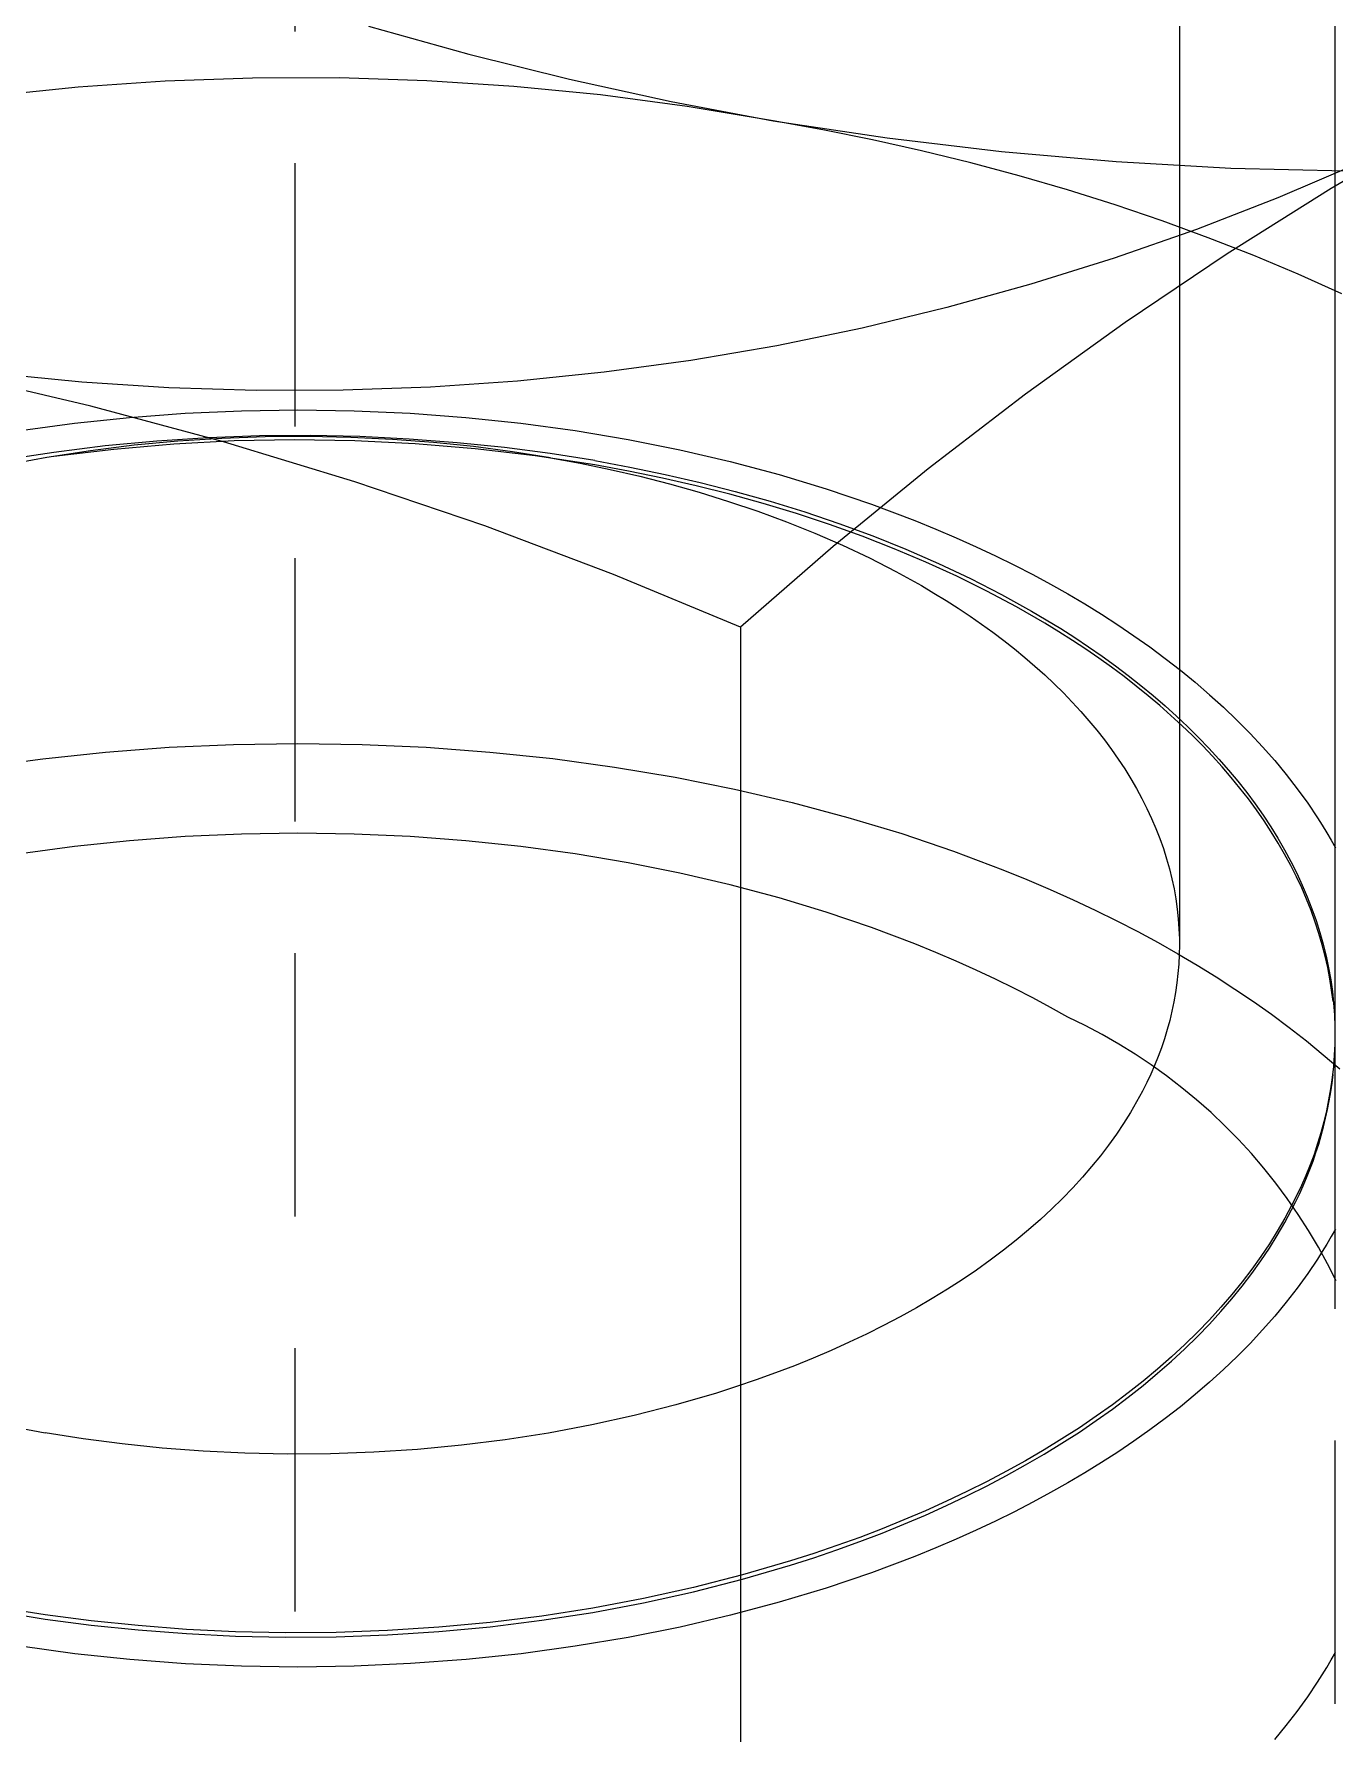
# Model space of a CAD drawing. Header units: millimetres. Extents: x -124 to 15640, y 659 to 4121.
# Drawn here: x 4093.11 to 4099.38, y 2384.02 to 2392.22 of the extents above; entities that cross this region are included whole.
import ezdxf

# ---------------------------------------------------------------- set-up
doc = ezdxf.new("R2010")
doc.units = ezdxf.units.MM
doc.linetypes.add('HIDDEN', pattern=[1.905, 1.27, -0.635])
doc.layers.add('ZANO_R', color=7, linetype='Continuous', lineweight=0)
doc.layers.add('ZANO_R_przerywana', color=7, linetype='HIDDEN', lineweight=0)

msp = doc.modelspace()

# ---------------------------------------------------------------- linework, layer by layer
at = {"layer": 'ZANO_R'}
for p, q in [((4099.3824, 2395.0957), (4099.3824, 2387.3996)), ((4098.6324, 2394.672), (4098.6324, 2387.8225)), ((4094.7238, 2392.2551), (4095.2063, 2392.1201)), ((4095.2063, 2392.1201), (4095.6924, 2391.9988)), ((4093.3234, 2391.96), (4092.9051, 2391.9169)), ((4093.743, 2391.9891), (4093.3234, 2391.96)), ((4094.1632, 2392.004), (4093.743, 2391.9891)), ((4094.5838, 2392.0049), (4094.1632, 2392.004)), ((4095.0042, 2391.9916), (4094.5838, 2392.0049)), ((4095.4238, 2391.9643), (4095.0042, 2391.9916)), ((4095.8423, 2391.9229), (4095.4238, 2391.9643)), ((4095.6924, 2391.9988), (4096.1818, 2391.8915)), ((4096.2592, 2391.8675), (4095.8423, 2391.9229)), ((4096.1818, 2391.8915), (4096.674, 2391.7982)), ((4096.674, 2391.7982), (4096.2592, 2391.8675)), ((4096.9134, 2391.7545), (4096.674, 2391.7982)), ((4096.674, 2391.7982), (4097.2229, 2391.7156)), ((4099.8744, 2391.7712), (4099.3638, 2391.4716)), ((4097.1521, 2391.7061), (4096.9134, 2391.7545)), ((4097.3898, 2391.6529), (4097.1521, 2391.7061)), ((4097.2229, 2391.7156), (4097.774, 2391.6501)), ((4097.6261, 2391.595), (4097.3898, 2391.6529)), ((4097.774, 2391.6501), (4098.3269, 2391.6017)), ((4097.8605, 2391.5324), (4097.6261, 2391.595)), ((4098.0927, 2391.4649), (4097.8605, 2391.5324)), ((4098.3269, 2391.6017), (4098.881, 2391.5705)), ((4098.881, 2391.5705), (4099.4359, 2391.5565)), ((4099.4936, 2391.5928), (4099.1069, 2391.4273)), ((4098.3222, 2391.3928), (4098.0927, 2391.4649)), ((4099.3638, 2391.4716), (4098.8627, 2391.1564)), ((4098.5486, 2391.316), (4098.3222, 2391.3928)), ((4099.1069, 2391.4273), (4098.715, 2391.2748)), ((4098.7715, 2391.2345), (4098.5486, 2391.316)), ((4098.715, 2391.2748), (4098.3182, 2391.1356)), ((4098.9904, 2391.1485), (4098.7715, 2391.2345)), ((4098.3182, 2391.1356), (4097.9169, 2391.0097)), ((4098.8627, 2391.1564), (4098.3716, 2390.8258)), ((4099.205, 2391.0581), (4098.9904, 2391.1485)), ((4099.4149, 2390.9634), (4099.205, 2391.0581)), ((4097.9169, 2391.0097), (4097.5116, 2390.8974)), ((4097.5116, 2390.8974), (4097.1028, 2390.7987)), ((4097.1028, 2390.7987), (4096.6909, 2390.7138)), ((4098.3716, 2390.8258), (4097.8909, 2390.4803)), ((4096.6909, 2390.7138), (4096.2764, 2390.6428)), ((4096.2764, 2390.6428), (4095.8597, 2390.5857)), ((4093.3847, 2390.4228), (4092.74, 2390.5741)), ((4093.3409, 2390.5383), (4092.9224, 2390.5797)), ((4095.4413, 2390.5426), (4095.0218, 2390.5135)), ((4095.8597, 2390.5857), (4095.4413, 2390.5426)), ((4093.7606, 2390.5109), (4093.3409, 2390.5383)), ((4094.1809, 2390.4977), (4093.7606, 2390.5109)), ((4094.6015, 2390.4986), (4094.1809, 2390.4977)), ((4095.0218, 2390.5135), (4094.6015, 2390.4986)), ((4097.8909, 2390.4803), (4097.4211, 2390.1201)), ((4094.0241, 2390.2506), (4093.3847, 2390.4228)), ((4093.5715, 2390.3676), (4093.8399, 2390.3878)), ((4093.8399, 2390.3878), (4094.1104, 2390.4)), ((4094.1104, 2390.4), (4094.3821, 2390.404)), ((4094.3821, 2390.404), (4094.6537, 2390.4)), ((4094.6537, 2390.4), (4094.9243, 2390.3878)), ((4094.9243, 2390.3878), (4095.1927, 2390.3677)), ((4093.0453, 2390.3041), (4093.3063, 2390.3397)), ((4093.3063, 2390.3397), (4093.5715, 2390.3676)), ((4095.1927, 2390.3677), (4095.4579, 2390.3397)), ((4095.4579, 2390.3397), (4095.7188, 2390.3042)), ((4095.7188, 2390.3042), (4095.9746, 2390.2613)), ((4093.4544, 2390.2303), (4093.2064, 2390.1994)), ((4093.4952, 2390.2138), (4093.2064, 2390.1787)), ((4093.5936, 2390.2336), (4093.3828, 2390.2074)), ((4093.7029, 2390.2536), (4093.4544, 2390.2303)), ((4093.7851, 2390.239), (4093.4952, 2390.2138)), ((4093.8048, 2390.2534), (4093.5936, 2390.2336)), ((4093.9508, 2390.2696), (4093.7029, 2390.2536)), ((4094.0757, 2390.2543), (4093.7851, 2390.239)), ((4094.0155, 2390.267), (4093.8048, 2390.2534)), ((4094.1972, 2390.2784), (4093.9508, 2390.2696)), ((4094.225, 2390.2745), (4094.0155, 2390.267)), ((4094.6577, 2390.0577), (4094.0241, 2390.2506)), ((4094.3666, 2390.2597), (4094.0757, 2390.2543)), ((4094.4412, 2390.2802), (4094.1972, 2390.2784)), ((4094.4324, 2390.276), (4094.225, 2390.2745)), ((4094.6575, 2390.2553), (4094.3666, 2390.2597)), ((4094.6372, 2390.2718), (4094.4324, 2390.276)), ((4094.6821, 2390.2752), (4094.4412, 2390.2802)), ((4094.8386, 2390.262), (4094.6372, 2390.2718)), ((4094.9481, 2390.2409), (4094.6575, 2390.2553)), ((4094.9191, 2390.2637), (4094.6821, 2390.2752)), ((4095.036, 2390.247), (4094.8386, 2390.262)), ((4095.1514, 2390.2461), (4094.9191, 2390.2637)), ((4095.2381, 2390.2167), (4094.9481, 2390.2409)), ((4095.229, 2390.227), (4095.036, 2390.247)), ((4095.3784, 2390.2226), (4095.1514, 2390.2461)), ((4095.4171, 2390.2024), (4095.229, 2390.227)), ((4095.527, 2390.1826), (4095.2381, 2390.2167)), ((4095.5997, 2390.1936), (4095.3784, 2390.2226)), ((4095.9746, 2390.2613), (4096.2244, 2390.2113)), ((4093.2064, 2390.1994), (4092.9598, 2390.1611)), ((4093.1732, 2390.1748), (4092.9656, 2390.1359)), ((4093.3828, 2390.2074), (4093.1732, 2390.1748)), ((4095.5998, 2390.1734), (4095.4171, 2390.2024)), ((4095.8147, 2390.1387), (4095.527, 2390.1826)), ((4095.8147, 2390.1594), (4095.5997, 2390.1936)), ((4095.5998, 2390.1734), (4095.7435, 2390.147)), ((4095.7435, 2390.147), (4095.8874, 2390.1172)), ((4095.8147, 2390.1594), (4095.9837, 2390.1284)), ((4095.977, 2390.1089), (4095.8147, 2390.1387)), ((4096.2244, 2390.2113), (4096.4673, 2390.1548)), ((4096.4673, 2390.1548), (4096.7026, 2390.0919)), ((4095.2846, 2389.8444), (4094.6577, 2390.0577)), ((4095.8874, 2390.1172), (4096.0313, 2390.084)), ((4096.1397, 2390.0755), (4095.977, 2390.1089)), ((4095.9837, 2390.1284), (4096.153, 2390.0934)), ((4096.0313, 2390.084), (4096.1748, 2390.0473)), ((4096.3024, 2390.0384), (4096.1397, 2390.0755)), ((4096.153, 2390.0934), (4096.3223, 2390.0543)), ((4096.3223, 2390.0543), (4096.4911, 2390.0111)), ((4096.7026, 2390.0919), (4096.9297, 2390.0233)), ((4097.4211, 2390.1201), (4096.9626, 2389.7456)), ((4096.1748, 2390.0473), (4096.3176, 2390.007)), ((4096.4647, 2389.9974), (4096.3024, 2390.0384)), ((4096.3176, 2390.007), (4096.4594, 2389.9632)), ((4096.6263, 2389.9526), (4096.4647, 2389.9974)), ((4096.4911, 2390.0111), (4096.6592, 2389.9638)), ((4096.9297, 2390.0233), (4097.1479, 2389.9494)), ((4096.4594, 2389.9632), (4096.5997, 2389.9158)), ((4096.5997, 2389.9158), (4096.7381, 2389.8647)), ((4096.7868, 2389.904), (4096.6263, 2389.9526)), ((4096.6592, 2389.9638), (4096.8259, 2389.9122)), ((4096.9459, 2389.8514), (4096.7868, 2389.904)), ((4096.8259, 2389.9122), (4096.991, 2389.8564)), ((4097.1479, 2389.9494), (4097.357, 2389.8706)), ((4095.9042, 2389.6107), (4095.2846, 2389.8444)), ((4096.7381, 2389.8647), (4096.8744, 2389.8101)), ((4096.8744, 2389.8101), (4097.008, 2389.7519)), ((4097.103, 2389.7949), (4096.9459, 2389.8514)), ((4096.991, 2389.8564), (4097.1539, 2389.7964)), ((4097.357, 2389.8706), (4097.4579, 2389.8295)), ((4097.4579, 2389.8295), (4097.5564, 2389.7874)), ((4096.9626, 2389.7456), (4096.516, 2389.3571)), ((4097.008, 2389.7519), (4097.1386, 2389.6902)), ((4097.2579, 2389.7345), (4097.103, 2389.7949)), ((4097.1539, 2389.7964), (4097.3142, 2389.7321)), ((4097.4101, 2389.6702), (4097.2579, 2389.7345)), ((4097.3142, 2389.7321), (4097.4713, 2389.6636)), ((4097.5564, 2389.7874), (4097.6524, 2389.7443)), ((4097.6524, 2389.7443), (4097.7459, 2389.7003)), ((4097.1386, 2389.6902), (4097.2658, 2389.6251)), ((4097.5592, 2389.6021), (4097.4101, 2389.6702)), ((4097.4713, 2389.6636), (4097.625, 2389.591)), ((4097.7459, 2389.7003), (4097.8368, 2389.6554)), ((4097.8368, 2389.6554), (4097.9253, 2389.6098)), ((4096.516, 2389.3571), (4095.9042, 2389.6107)), ((4097.2658, 2389.6251), (4097.3892, 2389.5566)), ((4097.3892, 2389.5566), (4097.4493, 2389.5211)), ((4097.7047, 2389.5302), (4097.5592, 2389.6021)), ((4097.625, 2389.591), (4097.7746, 2389.5144)), ((4097.9253, 2389.6098), (4098.0112, 2389.5634)), ((4098.0112, 2389.5634), (4098.0945, 2389.5164)), ((4097.4493, 2389.5211), (4097.5083, 2389.4849)), ((4097.5083, 2389.4849), (4097.5662, 2389.4478)), ((4097.8464, 2389.4547), (4097.7047, 2389.5302)), ((4097.7746, 2389.5144), (4097.9198, 2389.4338)), ((4098.0945, 2389.5164), (4098.176, 2389.4683)), ((4097.5662, 2389.4478), (4097.623, 2389.41)), ((4097.623, 2389.41), (4097.6784, 2389.3715)), ((4097.9836, 2389.3755), (4097.8464, 2389.4547)), ((4097.9198, 2389.4338), (4097.9905, 2389.3921)), ((4098.176, 2389.4683), (4098.2563, 2389.4187)), ((4098.2563, 2389.4187), (4098.3353, 2389.3676)), ((4096.516, 2389.3571), (4096.516, 2382.7672)), ((4097.6784, 2389.3715), (4097.7327, 2389.3322)), ((4097.7327, 2389.3322), (4097.7856, 2389.2922)), ((4098.0505, 2389.3346), (4097.9836, 2389.3755)), ((4097.9905, 2389.3921), (4098.06, 2389.3494)), ((4098.1162, 2389.2929), (4098.0505, 2389.3346)), ((4098.06, 2389.3494), (4098.1281, 2389.3059)), ((4098.3353, 2389.3676), (4098.413, 2389.3151)), ((4098.413, 2389.3151), (4098.4893, 2389.2611)), ((4097.7856, 2389.2922), (4097.8371, 2389.2516)), ((4097.8371, 2389.2516), (4097.8873, 2389.2103)), ((4098.1806, 2389.2503), (4098.1162, 2389.2929)), ((4098.1281, 2389.3059), (4098.1948, 2389.2614)), ((4098.2436, 2389.207), (4098.1806, 2389.2503)), ((4098.1948, 2389.2614), (4098.2601, 2389.216)), ((4098.4893, 2389.2611), (4098.5639, 2389.2057)), ((4097.8873, 2389.2103), (4097.936, 2389.1683)), ((4097.936, 2389.1683), (4097.9833, 2389.1258)), ((4098.3053, 2389.1628), (4098.2436, 2389.207)), ((4098.2601, 2389.216), (4098.3239, 2389.1698)), ((4098.3656, 2389.1179), (4098.3053, 2389.1628)), ((4098.3239, 2389.1698), (4098.3861, 2389.1228)), ((4098.5639, 2389.2057), (4098.6369, 2389.1489)), ((4098.6369, 2389.1489), (4098.708, 2389.0906)), ((4097.9833, 2389.1258), (4098.029, 2389.0827)), ((4098.029, 2389.0827), (4098.0733, 2389.039)), ((4098.4244, 2389.0722), (4098.3656, 2389.1179)), ((4098.3861, 2389.1228), (4098.4468, 2389.075)), ((4098.4817, 2389.0258), (4098.4244, 2389.0722)), ((4098.4468, 2389.075), (4098.5058, 2389.0264)), ((4098.708, 2389.0906), (4098.7773, 2389.0309)), ((4098.0733, 2389.039), (4098.1159, 2388.9948)), ((4098.1159, 2388.9948), (4098.157, 2388.9501)), ((4098.5375, 2388.9787), (4098.4817, 2389.0258)), ((4098.5058, 2389.0264), (4098.5631, 2388.9771)), ((4098.7773, 2389.0309), (4098.8446, 2388.9699)), ((4098.157, 2388.9501), (4098.1965, 2388.9049)), ((4098.1965, 2388.9049), (4098.2344, 2388.8592)), ((4098.5917, 2388.9309), (4098.5375, 2388.9787)), ((4098.5631, 2388.9771), (4098.6187, 2388.927)), ((4098.6443, 2388.8825), (4098.5917, 2388.9309)), ((4098.6187, 2388.927), (4098.6726, 2388.8763)), ((4098.8446, 2388.9699), (4098.9098, 2388.9076)), ((4098.9098, 2388.9076), (4098.9727, 2388.8439)), ((4098.2344, 2388.8592), (4098.2705, 2388.8132)), ((4098.6952, 2388.8334), (4098.6443, 2388.8825)), ((4098.6726, 2388.8763), (4098.7246, 2388.8249)), ((4098.7445, 2388.7838), (4098.6952, 2388.8334)), ((4098.7246, 2388.8249), (4098.7748, 2388.7728)), ((4098.9727, 2388.8439), (4099.0334, 2388.779)), ((4093.1526, 2388.7222), (4093.4556, 2388.7542)), ((4093.4556, 2388.7542), (4093.7624, 2388.7772)), ((4093.7624, 2388.7772), (4094.0716, 2388.7911)), ((4094.0716, 2388.7911), (4094.382, 2388.7958)), ((4094.382, 2388.7958), (4094.6925, 2388.7912)), ((4094.6925, 2388.7912), (4095.0017, 2388.7773)), ((4095.0017, 2388.7773), (4095.3084, 2388.7543)), ((4095.3084, 2388.7543), (4095.6115, 2388.7223)), ((4098.2705, 2388.8132), (4098.305, 2388.7668)), ((4098.305, 2388.7668), (4098.3378, 2388.72)), ((4098.7921, 2388.7336), (4098.7445, 2388.7838)), ((4098.7748, 2388.7728), (4098.8232, 2388.7202)), ((4099.0334, 2388.779), (4099.0916, 2388.7128)), ((4092.8543, 2388.6816), (4093.1526, 2388.7222)), ((4095.6115, 2388.7223), (4095.9097, 2388.6817)), ((4095.9097, 2388.6817), (4096.2021, 2388.6326)), ((4098.3378, 2388.72), (4098.3689, 2388.6729)), ((4098.3689, 2388.6729), (4098.3983, 2388.6255)), ((4098.8379, 2388.6829), (4098.7921, 2388.7336)), ((4098.8232, 2388.7202), (4098.8696, 2388.6671)), ((4098.882, 2388.6317), (4098.8379, 2388.6829)), ((4098.8696, 2388.6671), (4098.9141, 2388.6134)), ((4099.0916, 2388.7128), (4099.1473, 2388.6455)), ((4096.2021, 2388.6326), (4096.4875, 2388.5756)), ((4096.4875, 2388.5756), (4096.7651, 2388.5109)), ((4098.3983, 2388.6255), (4098.426, 2388.5779)), ((4098.426, 2388.5779), (4098.4519, 2388.53)), ((4098.9243, 2388.58), (4098.882, 2388.6317)), ((4098.9141, 2388.6134), (4098.9567, 2388.5592)), ((4098.9648, 2388.5278), (4098.9243, 2388.58)), ((4099.1473, 2388.6455), (4099.2004, 2388.577)), ((4099.2004, 2388.577), (4099.2508, 2388.5074)), ((4096.7651, 2388.5109), (4097.034, 2388.4391)), ((4098.4519, 2388.53), (4098.476, 2388.4819)), ((4098.9567, 2388.5592), (4098.9973, 2388.5046)), ((4099.0035, 2388.4753), (4098.9648, 2388.5278)), ((4098.9973, 2388.5046), (4099.0359, 2388.4496)), ((4099.2508, 2388.5074), (4099.2984, 2388.4367)), ((4097.034, 2388.4391), (4097.2935, 2388.3607)), ((4098.476, 2388.4819), (4098.4984, 2388.4337)), ((4098.4984, 2388.4337), (4098.519, 2388.3853)), ((4099.0403, 2388.4224), (4099.0035, 2388.4753)), ((4099.0359, 2388.4496), (4099.0725, 2388.3942)), ((4099.0752, 2388.3691), (4099.0403, 2388.4224)), ((4099.2984, 2388.4367), (4099.3211, 2388.401)), ((4093.8399, 2388.3466), (4093.5715, 2388.3264)), ((4094.1104, 2388.3587), (4093.8399, 2388.3466)), ((4094.3821, 2388.3628), (4094.1104, 2388.3587)), ((4094.6537, 2388.3587), (4094.3821, 2388.3628)), ((4094.9243, 2388.3466), (4094.6537, 2388.3587)), ((4095.1927, 2388.3265), (4094.9243, 2388.3466)), ((4095.4579, 2388.2985), (4095.1927, 2388.3265)), ((4097.2935, 2388.3607), (4097.543, 2388.2762)), ((4098.519, 2388.3853), (4098.5379, 2388.3369)), ((4098.5379, 2388.3369), (4098.5551, 2388.2883)), ((4099.0725, 2388.3942), (4099.107, 2388.3384)), ((4099.1083, 2388.3155), (4099.0752, 2388.3691)), ((4099.107, 2388.3384), (4099.1395, 2388.2824)), ((4099.3211, 2388.401), (4099.3431, 2388.3651)), ((4099.3431, 2388.3651), (4099.3644, 2388.3289)), ((4099.3644, 2388.3289), (4099.3849, 2388.2925)), ((4093.3063, 2388.2984), (4093.0453, 2388.2628)), ((4093.5715, 2388.3264), (4093.3063, 2388.2984)), ((4095.7188, 2388.2629), (4095.4579, 2388.2985)), ((4095.9746, 2388.22), (4095.7188, 2388.2629)), ((4097.543, 2388.2762), (4097.7819, 2388.1861)), ((4098.5551, 2388.2883), (4098.5705, 2388.2397)), ((4099.1395, 2388.2616), (4099.1083, 2388.3155)), ((4099.1395, 2388.2824), (4099.17, 2388.2261)), ((4099.1688, 2388.2075), (4099.1395, 2388.2616)), ((4096.2244, 2388.1701), (4095.9746, 2388.22)), ((4096.4673, 2388.1135), (4096.2244, 2388.1701)), ((4097.7819, 2388.1861), (4097.8972, 2388.1392)), ((4098.5705, 2388.2397), (4098.5841, 2388.1912)), ((4098.5841, 2388.1912), (4098.596, 2388.1426)), ((4099.1963, 2388.1532), (4099.1688, 2388.2075)), ((4099.17, 2388.2261), (4099.1984, 2388.1695)), ((4099.1984, 2388.1695), (4099.2248, 2388.1128)), ((4096.7026, 2388.0507), (4096.4673, 2388.1135)), ((4097.8972, 2388.1392), (4098.0098, 2388.091)), ((4098.0098, 2388.091), (4098.1195, 2388.0418)), ((4098.596, 2388.1426), (4098.6063, 2388.0941)), ((4098.6063, 2388.0941), (4098.6148, 2388.0457)), ((4099.2218, 2388.0987), (4099.1963, 2388.1532)), ((4099.2454, 2388.0441), (4099.2218, 2388.0987)), ((4099.2248, 2388.1128), (4099.249, 2388.0559)), ((4096.9297, 2387.9821), (4096.7026, 2388.0507)), ((4098.1195, 2388.0418), (4098.2264, 2387.9915)), ((4098.6148, 2388.0457), (4098.6216, 2387.9973)), ((4099.2671, 2387.9893), (4099.2454, 2388.0441)), ((4099.249, 2388.0559), (4099.2713, 2387.9988)), ((4099.2713, 2387.9988), (4099.2914, 2387.9417)), ((4097.1479, 2387.9081), (4096.9297, 2387.9821)), ((4098.2264, 2387.9915), (4098.3303, 2387.9402)), ((4098.3303, 2387.9402), (4098.4314, 2387.8881)), ((4098.6216, 2387.9973), (4098.6267, 2387.9491)), ((4098.6267, 2387.9491), (4098.6302, 2387.9011)), ((4099.2869, 2387.9345), (4099.2671, 2387.9893)), ((4099.3048, 2387.8796), (4099.2869, 2387.9345)), ((4099.2914, 2387.9417), (4099.3095, 2387.8846)), ((4097.357, 2387.8293), (4097.1479, 2387.9081)), ((4098.4314, 2387.8881), (4098.5296, 2387.8351)), ((4098.5296, 2387.8351), (4098.6248, 2387.7813)), ((4098.6302, 2387.9011), (4098.632, 2387.8533)), ((4099.3208, 2387.8246), (4099.3048, 2387.8796)), ((4099.3095, 2387.8846), (4099.3256, 2387.8274)), ((4097.4579, 2387.7882), (4097.357, 2387.8293)), ((4097.5564, 2387.7461), (4097.4579, 2387.7882)), ((4098.6248, 2387.7813), (4098.7179, 2387.7263)), ((4098.6314, 2387.7771), (4098.629, 2387.7316)), ((4098.6324, 2387.8225), (4098.6314, 2387.7771)), ((4099.3349, 2387.7697), (4099.3208, 2387.8246)), ((4099.3256, 2387.8274), (4099.3396, 2387.7703)), ((4099.3472, 2387.7149), (4099.3349, 2387.7697)), ((4099.3396, 2387.7703), (4099.3516, 2387.7132)), ((4097.6524, 2387.703), (4097.5564, 2387.7461)), ((4097.7459, 2387.659), (4097.6524, 2387.703)), ((4098.6252, 2387.6861), (4098.6201, 2387.6406)), ((4098.629, 2387.7316), (4098.6252, 2387.6861)), ((4098.7179, 2387.7263), (4098.8097, 2387.6697)), ((4099.3576, 2387.6601), (4099.3472, 2387.7149)), ((4099.3516, 2387.7132), (4099.3616, 2387.6562)), ((4097.8368, 2387.6142), (4097.7459, 2387.659)), ((4097.9253, 2387.5685), (4097.8368, 2387.6142)), ((4098.6136, 2387.5952), (4098.6057, 2387.55)), ((4098.6201, 2387.6406), (4098.6136, 2387.5952)), ((4098.8097, 2387.6697), (4098.9001, 2387.6113)), ((4098.9001, 2387.6113), (4098.9889, 2387.5513)), ((4099.3661, 2387.6054), (4099.3576, 2387.6601)), ((4099.3616, 2387.6562), (4099.3697, 2387.5994)), ((4099.3729, 2387.5509), (4099.3661, 2387.6054)), ((4099.3697, 2387.5994), (4099.3757, 2387.5427)), ((4098.0112, 2387.5222), (4097.9253, 2387.5685)), ((4098.0945, 2387.4751), (4098.0112, 2387.5222)), ((4098.6057, 2387.55), (4098.5964, 2387.505)), ((4098.9889, 2387.5513), (4099.076, 2387.4896)), ((4099.3757, 2387.5427), (4099.3798, 2387.4862)), ((4098.1778, 2387.4349), (4098.0945, 2387.4751)), ((4098.2597, 2387.3918), (4098.1778, 2387.4349)), ((4098.5858, 2387.4602), (4098.5738, 2387.4159)), ((4098.5964, 2387.505), (4098.5858, 2387.4602)), ((4099.076, 2387.4896), (4099.1613, 2387.4263)), ((4099.1613, 2387.4263), (4099.2447, 2387.3613)), ((4099.3798, 2387.4862), (4099.382, 2387.4299)), ((4098.34, 2387.3459), (4098.2597, 2387.3918)), ((4098.4187, 2387.2973), (4098.34, 2387.3459)), ((4098.5605, 2387.3719), (4098.5459, 2387.3283)), ((4098.5738, 2387.4159), (4098.5605, 2387.3719)), ((4099.2447, 2387.3613), (4099.326, 2387.2947)), ((4099.3813, 2387.3458), (4099.3787, 2387.292)), ((4099.3824, 2387.3996), (4099.3813, 2387.3458)), ((4098.4957, 2387.246), (4098.4187, 2387.2973)), ((4098.5301, 2387.2853), (4098.5129, 2387.2429)), ((4098.5459, 2387.3283), (4098.5301, 2387.2853)), ((4099.326, 2387.2947), (4099.4052, 2387.2266)), ((4099.3787, 2387.292), (4099.3744, 2387.2381)), ((4098.4945, 2387.2011), (4098.475, 2387.16)), ((4098.5129, 2387.2429), (4098.4945, 2387.2011)), ((4098.5709, 2387.1921), (4098.4957, 2387.246)), ((4098.6442, 2387.1357), (4098.5709, 2387.1921)), ((4099.3685, 2387.1842), (4099.3609, 2387.1304)), ((4099.3682, 2387.1574), (4099.3734, 2387.1999)), ((4099.3744, 2387.2381), (4099.3685, 2387.1842)), ((4098.4543, 2387.1196), (4098.4262, 2387.0676)), ((4098.475, 2387.16), (4098.4543, 2387.1196)), ((4098.7155, 2387.0767), (4098.6442, 2387.1357)), ((4099.3609, 2387.1304), (4099.3517, 2387.0768)), ((4099.3548, 2387.0726), (4099.362, 2387.115)), ((4099.362, 2387.115), (4099.3682, 2387.1574)), ((4098.3959, 2387.0155), (4098.3633, 2386.9633)), ((4098.4262, 2387.0676), (4098.3959, 2387.0155)), ((4098.7848, 2387.0154), (4098.7155, 2387.0767)), ((4098.8519, 2386.9517), (4098.7848, 2387.0154)), ((4099.3408, 2387.0234), (4099.3283, 2386.9704)), ((4099.3374, 2386.9884), (4099.3466, 2387.0304)), ((4099.3517, 2387.0768), (4099.3408, 2387.0234)), ((4099.3466, 2387.0304), (4099.3548, 2387.0726)), ((4098.3633, 2386.9633), (4098.3284, 2386.9112)), ((4098.9168, 2386.8857), (4098.8519, 2386.9517)), ((4099.3283, 2386.9704), (4099.3142, 2386.9178)), ((4099.3161, 2386.9049), (4099.3272, 2386.9465)), ((4099.3272, 2386.9465), (4099.3374, 2386.9884)), ((4098.2911, 2386.8591), (4098.2514, 2386.8071)), ((4098.3284, 2386.9112), (4098.2911, 2386.8591)), ((4098.9793, 2386.8176), (4098.9168, 2386.8857)), ((4099.2986, 2386.8657), (4099.2813, 2386.8141)), ((4099.2908, 2386.8224), (4099.3039, 2386.8635)), ((4099.3142, 2386.9178), (4099.2986, 2386.8657)), ((4099.3039, 2386.8635), (4099.3161, 2386.9049)), ((4098.2514, 2386.8071), (4098.2093, 2386.7552)), ((4099.0395, 2386.7473), (4098.9793, 2386.8176)), ((4099.2616, 2386.7413), (4099.2767, 2386.7817)), ((4099.2813, 2386.8141), (4099.2625, 2386.7631)), ((4099.2767, 2386.7817), (4099.2908, 2386.8224)), ((4098.1648, 2386.7035), (4098.1178, 2386.6521)), ((4098.2093, 2386.7552), (4098.1648, 2386.7035)), ((4099.0973, 2386.675), (4099.0395, 2386.7473)), ((4099.2423, 2386.7128), (4099.2205, 2386.6633)), ((4099.2288, 2386.6618), (4099.2457, 2386.7013)), ((4099.2625, 2386.7631), (4099.2423, 2386.7128)), ((4099.2457, 2386.7013), (4099.2616, 2386.7413)), ((4098.1178, 2386.6521), (4098.0683, 2386.601)), ((4099.1525, 2386.6008), (4099.0973, 2386.675)), ((4099.1974, 2386.6146), (4099.1728, 2386.5667)), ((4099.1924, 2386.5841), (4099.211, 2386.6227)), ((4099.2205, 2386.6633), (4099.1974, 2386.6146)), ((4099.211, 2386.6227), (4099.2288, 2386.6618)), ((4098.0164, 2386.5502), (4097.9621, 2386.4998)), ((4098.0683, 2386.601), (4098.0164, 2386.5502)), ((4099.1728, 2386.5667), (4099.1399, 2386.5056)), ((4099.1399, 2386.4848), (4099.1728, 2386.546)), ((4099.2051, 2386.5247), (4099.1525, 2386.6008)), ((4099.1728, 2386.546), (4099.1924, 2386.5841)), ((4099.2551, 2386.4468), (4099.2051, 2386.5247)), ((4097.9053, 2386.4499), (4097.846, 2386.4005)), ((4097.9621, 2386.4998), (4097.9053, 2386.4499)), ((4099.1042, 2386.4443), (4099.0659, 2386.3829)), ((4099.1399, 2386.5056), (4099.1042, 2386.4443)), ((4099.1042, 2386.4235), (4099.1399, 2386.4848)), ((4099.3024, 2386.3673), (4099.2551, 2386.4468)), ((4099.3851, 2386.4536), (4099.3646, 2386.4172)), ((4097.846, 2386.4005), (4097.7843, 2386.3517)), ((4099.0659, 2386.3829), (4099.0248, 2386.3216)), ((4099.0248, 2386.3008), (4099.0659, 2386.3622)), ((4099.0659, 2386.3622), (4099.1042, 2386.4235)), ((4099.347, 2386.2862), (4099.3024, 2386.3673)), ((4099.3433, 2386.3811), (4099.3213, 2386.3451)), ((4099.3646, 2386.4172), (4099.3433, 2386.3811)), ((4097.7202, 2386.3036), (4097.6537, 2386.2561)), ((4097.7843, 2386.3517), (4097.7202, 2386.3036)), ((4099.0248, 2386.3216), (4098.9809, 2386.2603)), ((4098.9809, 2386.2395), (4099.0248, 2386.3008)), ((4099.2986, 2386.3094), (4099.251, 2386.2388)), ((4099.3213, 2386.3451), (4099.2986, 2386.3094)), ((4099.3887, 2386.2037), (4099.347, 2386.2862)), ((4097.5849, 2386.2093), (4097.5137, 2386.1634)), ((4097.6537, 2386.2561), (4097.5849, 2386.2093)), ((4098.9342, 2386.1991), (4098.8846, 2386.1381)), ((4098.9809, 2386.2603), (4098.9342, 2386.1991)), ((4098.9342, 2386.1783), (4098.9809, 2386.2395)), ((4099.251, 2386.2388), (4099.2006, 2386.1692)), ((4097.4402, 2386.1183), (4097.3645, 2386.0742)), ((4097.5137, 2386.1634), (4097.4402, 2386.1183)), ((4098.8846, 2386.1381), (4098.8322, 2386.0773)), ((4098.8322, 2386.0565), (4098.8846, 2386.1173)), ((4098.8846, 2386.1173), (4098.9342, 2386.1783)), ((4099.2006, 2386.1692), (4099.1475, 2386.1007)), ((4097.3645, 2386.0742), (4097.2866, 2386.031)), ((4098.8322, 2386.0773), (4098.777, 2386.0168)), ((4098.777, 2385.996), (4098.8322, 2386.0565)), ((4099.0918, 2386.0334), (4099.0336, 2385.9672)), ((4099.1475, 2386.1007), (4099.0918, 2386.0334)), ((4097.2065, 2385.9888), (4097.1243, 2385.9477)), ((4097.2866, 2386.031), (4097.2065, 2385.9888)), ((4098.7188, 2385.9566), (4098.6578, 2385.8969)), ((4098.777, 2386.0168), (4098.7188, 2385.9566)), ((4098.7188, 2385.9359), (4098.777, 2385.996)), ((4099.0336, 2385.9672), (4098.973, 2385.9023)), ((4096.954, 2385.8689), (4096.866, 2385.8313)), ((4097.0402, 2385.9077), (4096.954, 2385.8689)), ((4097.1243, 2385.9477), (4097.0402, 2385.9077)), ((4098.6578, 2385.8969), (4098.5938, 2385.8376)), ((4098.5938, 2385.8169), (4098.6578, 2385.8761)), ((4098.6578, 2385.8761), (4098.7188, 2385.9359)), ((4098.973, 2385.9023), (4098.9101, 2385.8386)), ((4096.7762, 2385.795), (4096.6847, 2385.76)), ((4096.866, 2385.8313), (4096.7762, 2385.795)), ((4098.5938, 2385.8376), (4098.527, 2385.7789)), ((4098.527, 2385.7582), (4098.5938, 2385.8169)), ((4098.9101, 2385.8386), (4098.8449, 2385.7762)), ((4096.5916, 2385.7263), (4096.4969, 2385.694)), ((4096.6847, 2385.76), (4096.5916, 2385.7263)), ((4098.4573, 2385.7208), (4098.3847, 2385.6634)), ((4098.527, 2385.7789), (4098.4573, 2385.7208)), ((4098.4573, 2385.7001), (4098.527, 2385.7582)), ((4098.7776, 2385.7152), (4098.7084, 2385.6556)), ((4098.8449, 2385.7762), (4098.7776, 2385.7152)), ((4096.4008, 2385.6631), (4096.2045, 2385.6057)), ((4096.4969, 2385.694), (4096.4008, 2385.6631)), ((4098.3847, 2385.6634), (4098.3093, 2385.6067)), ((4098.3093, 2385.586), (4098.3847, 2385.6427)), ((4098.3847, 2385.6427), (4098.4573, 2385.7001)), ((4098.7084, 2385.6556), (4098.6372, 2385.5973)), ((4096.0037, 2385.5543), (4095.7991, 2385.5091)), ((4096.2045, 2385.6057), (4096.0037, 2385.5543)), ((4098.231, 2385.5509), (4098.15, 2385.4959)), ((4098.3093, 2385.6067), (4098.231, 2385.5509)), ((4098.231, 2385.5301), (4098.3093, 2385.586)), ((4098.5643, 2385.5404), (4098.4896, 2385.485)), ((4098.6372, 2385.5973), (4098.5643, 2385.5404)), ((4093.0198, 2385.4982), (4093.1649, 2385.4715)), ((4093.3477, 2385.4426), (4093.1649, 2385.4715)), ((4095.5916, 2385.4701), (4095.3819, 2385.4376)), ((4095.7991, 2385.5091), (4095.5916, 2385.4701)), ((4098.15, 2385.4959), (4098.0663, 2385.4418)), ((4098.0663, 2385.4211), (4098.15, 2385.4751)), ((4098.15, 2385.4751), (4098.231, 2385.5301)), ((4098.4896, 2385.485), (4098.4134, 2385.431)), ((4093.5357, 2385.4179), (4093.3477, 2385.4426)), ((4093.7287, 2385.3979), (4093.5357, 2385.4179)), ((4093.9262, 2385.3829), (4093.7287, 2385.3979)), ((4094.1276, 2385.3731), (4093.9262, 2385.3829)), ((4094.7492, 2385.3779), (4094.5398, 2385.3704)), ((4094.96, 2385.3915), (4094.7492, 2385.3779)), ((4095.1711, 2385.4113), (4094.96, 2385.3915)), ((4095.3819, 2385.4376), (4095.1711, 2385.4113)), ((4097.9798, 2385.3888), (4097.8907, 2385.3369)), ((4098.0663, 2385.4418), (4097.9798, 2385.3888)), ((4097.9798, 2385.3681), (4098.0663, 2385.4211)), ((4098.3357, 2385.3785), (4098.2567, 2385.3274)), ((4098.4134, 2385.431), (4098.3357, 2385.3785)), ((4094.3323, 2385.3689), (4094.1276, 2385.3731)), ((4094.5398, 2385.3704), (4094.3323, 2385.3689)), ((4097.8907, 2385.3369), (4097.7991, 2385.286)), ((4097.7991, 2385.2653), (4097.8907, 2385.3161)), ((4097.8907, 2385.3161), (4097.9798, 2385.3681)), ((4098.2567, 2385.3274), (4098.1764, 2385.2779)), ((4097.7049, 2385.2364), (4097.6082, 2385.1881)), ((4097.6082, 2385.1673), (4097.7049, 2385.2157)), ((4097.7991, 2385.286), (4097.7049, 2385.2364)), ((4097.7049, 2385.2157), (4097.7991, 2385.2653)), ((4098.0949, 2385.2297), (4098.0116, 2385.1827)), ((4098.1764, 2385.2779), (4098.0949, 2385.2297)), ((4097.5092, 2385.141), (4097.4079, 2385.0954)), ((4097.6082, 2385.1881), (4097.5092, 2385.141)), ((4097.5092, 2385.1203), (4097.6082, 2385.1673)), ((4097.9257, 2385.1363), (4097.8373, 2385.0907)), ((4098.0116, 2385.1827), (4097.9257, 2385.1363)), ((4097.3043, 2385.0512), (4097.1987, 2385.0084)), ((4097.4079, 2385.0954), (4097.3043, 2385.0512)), ((4097.3043, 2385.0304), (4097.4079, 2385.0746)), ((4097.4079, 2385.0746), (4097.5092, 2385.1203)), ((4097.8373, 2385.0907), (4097.7463, 2385.0458)), ((4097.091, 2384.9672), (4096.9815, 2384.9276)), ((4097.1987, 2385.0084), (4097.091, 2384.9672)), ((4097.091, 2384.9465), (4097.1987, 2384.9877)), ((4097.1987, 2384.9877), (4097.3043, 2385.0304)), ((4097.6528, 2385.0018), (4097.5568, 2384.9587)), ((4097.7463, 2385.0458), (4097.6528, 2385.0018)), ((4096.8701, 2384.8896), (4096.757, 2384.8532)), ((4096.9815, 2384.9276), (4096.8701, 2384.8896)), ((4096.8701, 2384.8688), (4096.9815, 2384.9068)), ((4096.9815, 2384.9068), (4097.091, 2384.9465)), ((4097.4584, 2384.9166), (4097.3574, 2384.8755)), ((4097.5568, 2384.9587), (4097.4584, 2384.9166)), ((4096.757, 2384.8532), (4096.5261, 2384.7857)), ((4096.5261, 2384.765), (4096.757, 2384.8325)), ((4096.757, 2384.8325), (4096.8701, 2384.8688)), ((4097.3574, 2384.8755), (4097.1484, 2384.7967)), ((4096.2898, 2384.7252), (4096.0491, 2384.672)), ((4096.5261, 2384.7857), (4096.2898, 2384.7252)), ((4096.2898, 2384.7045), (4096.5261, 2384.765)), ((4096.9302, 2384.7227), (4096.7031, 2384.6541)), ((4097.1484, 2384.7967), (4096.9302, 2384.7227)), ((4096.0491, 2384.672), (4095.8049, 2384.6262)), ((4095.8049, 2384.6055), (4096.0491, 2384.6513)), ((4096.0491, 2384.6513), (4096.2898, 2384.7045)), ((4096.7031, 2384.6541), (4096.4678, 2384.5912)), ((4093.1651, 2384.5938), (4092.9501, 2384.6279)), ((4092.9501, 2384.6072), (4093.1651, 2384.573)), ((4093.3863, 2384.5648), (4093.1651, 2384.5938)), ((4093.1651, 2384.573), (4093.3863, 2384.544)), ((4093.6134, 2384.5413), (4093.3863, 2384.5648)), ((4095.3103, 2384.5571), (4095.0619, 2384.5337)), ((4095.5583, 2384.5879), (4095.3103, 2384.5571)), ((4095.3103, 2384.5363), (4095.5583, 2384.5672)), ((4095.8049, 2384.6262), (4095.5583, 2384.5879)), ((4095.5583, 2384.5672), (4095.8049, 2384.6055)), ((4096.4678, 2384.5912), (4096.2249, 2384.5347)), ((4093.3863, 2384.544), (4093.6134, 2384.5205)), ((4093.8457, 2384.5236), (4093.6134, 2384.5413)), ((4093.6134, 2384.5205), (4093.8457, 2384.5029)), ((4094.0826, 2384.5121), (4093.8457, 2384.5236)), ((4093.8457, 2384.5029), (4094.0826, 2384.4914)), ((4094.3235, 2384.5071), (4094.0826, 2384.5121)), ((4094.0826, 2384.4914), (4094.3235, 2384.4864)), ((4094.5676, 2384.5089), (4094.3235, 2384.5071)), ((4094.3235, 2384.4864), (4094.5676, 2384.4882)), ((4094.814, 2384.5177), (4094.5676, 2384.5089)), ((4094.5676, 2384.4882), (4094.814, 2384.497)), ((4095.0619, 2384.5337), (4094.814, 2384.5177)), ((4094.814, 2384.497), (4095.0619, 2384.513)), ((4095.0619, 2384.513), (4095.3103, 2384.5363)), ((4095.9752, 2384.4847), (4095.7194, 2384.4418)), ((4096.2249, 2384.5347), (4095.9752, 2384.4847)), ((4093.3069, 2384.4061), (4093.0459, 2384.4417)), ((4093.5721, 2384.3782), (4093.3069, 2384.4061)), ((4095.4584, 2384.4062), (4095.1933, 2384.3782)), ((4095.7194, 2384.4418), (4095.4584, 2384.4062)), ((4099.3646, 2384.376), (4099.3851, 2384.4124)), ((4093.8405, 2384.358), (4093.5721, 2384.3782)), ((4094.111, 2384.3459), (4093.8405, 2384.358)), ((4094.3827, 2384.3418), (4094.111, 2384.3459)), ((4094.6543, 2384.3459), (4094.3827, 2384.3418)), ((4094.9249, 2384.3581), (4094.6543, 2384.3459)), ((4095.1933, 2384.3782), (4094.9249, 2384.3581)), ((4099.3213, 2384.3039), (4099.3433, 2384.3398)), ((4099.3433, 2384.3398), (4099.3646, 2384.376)), ((4099.251, 2384.1976), (4099.2986, 2384.2682)), ((4099.2986, 2384.2682), (4099.3213, 2384.3039)), ((4099.2006, 2384.128), (4099.251, 2384.1976)), ((4099.1475, 2384.0595), (4099.2006, 2384.128)), ((4099.0918, 2383.9921), (4099.1475, 2384.0595))]:
    msp.add_line(p, q, dxfattribs=at)
at = {"layer": 'ZANO_R_przerywana'}
for p, q in [((4094.3676, 2427.7895), (4094.3676, 1774.5922)), ((4099.3824, 2387.3389), (4099.3824, 2281.4378))]:
    msp.add_line(p, q, dxfattribs=at)

doc.saveas('drawing.dxf')
